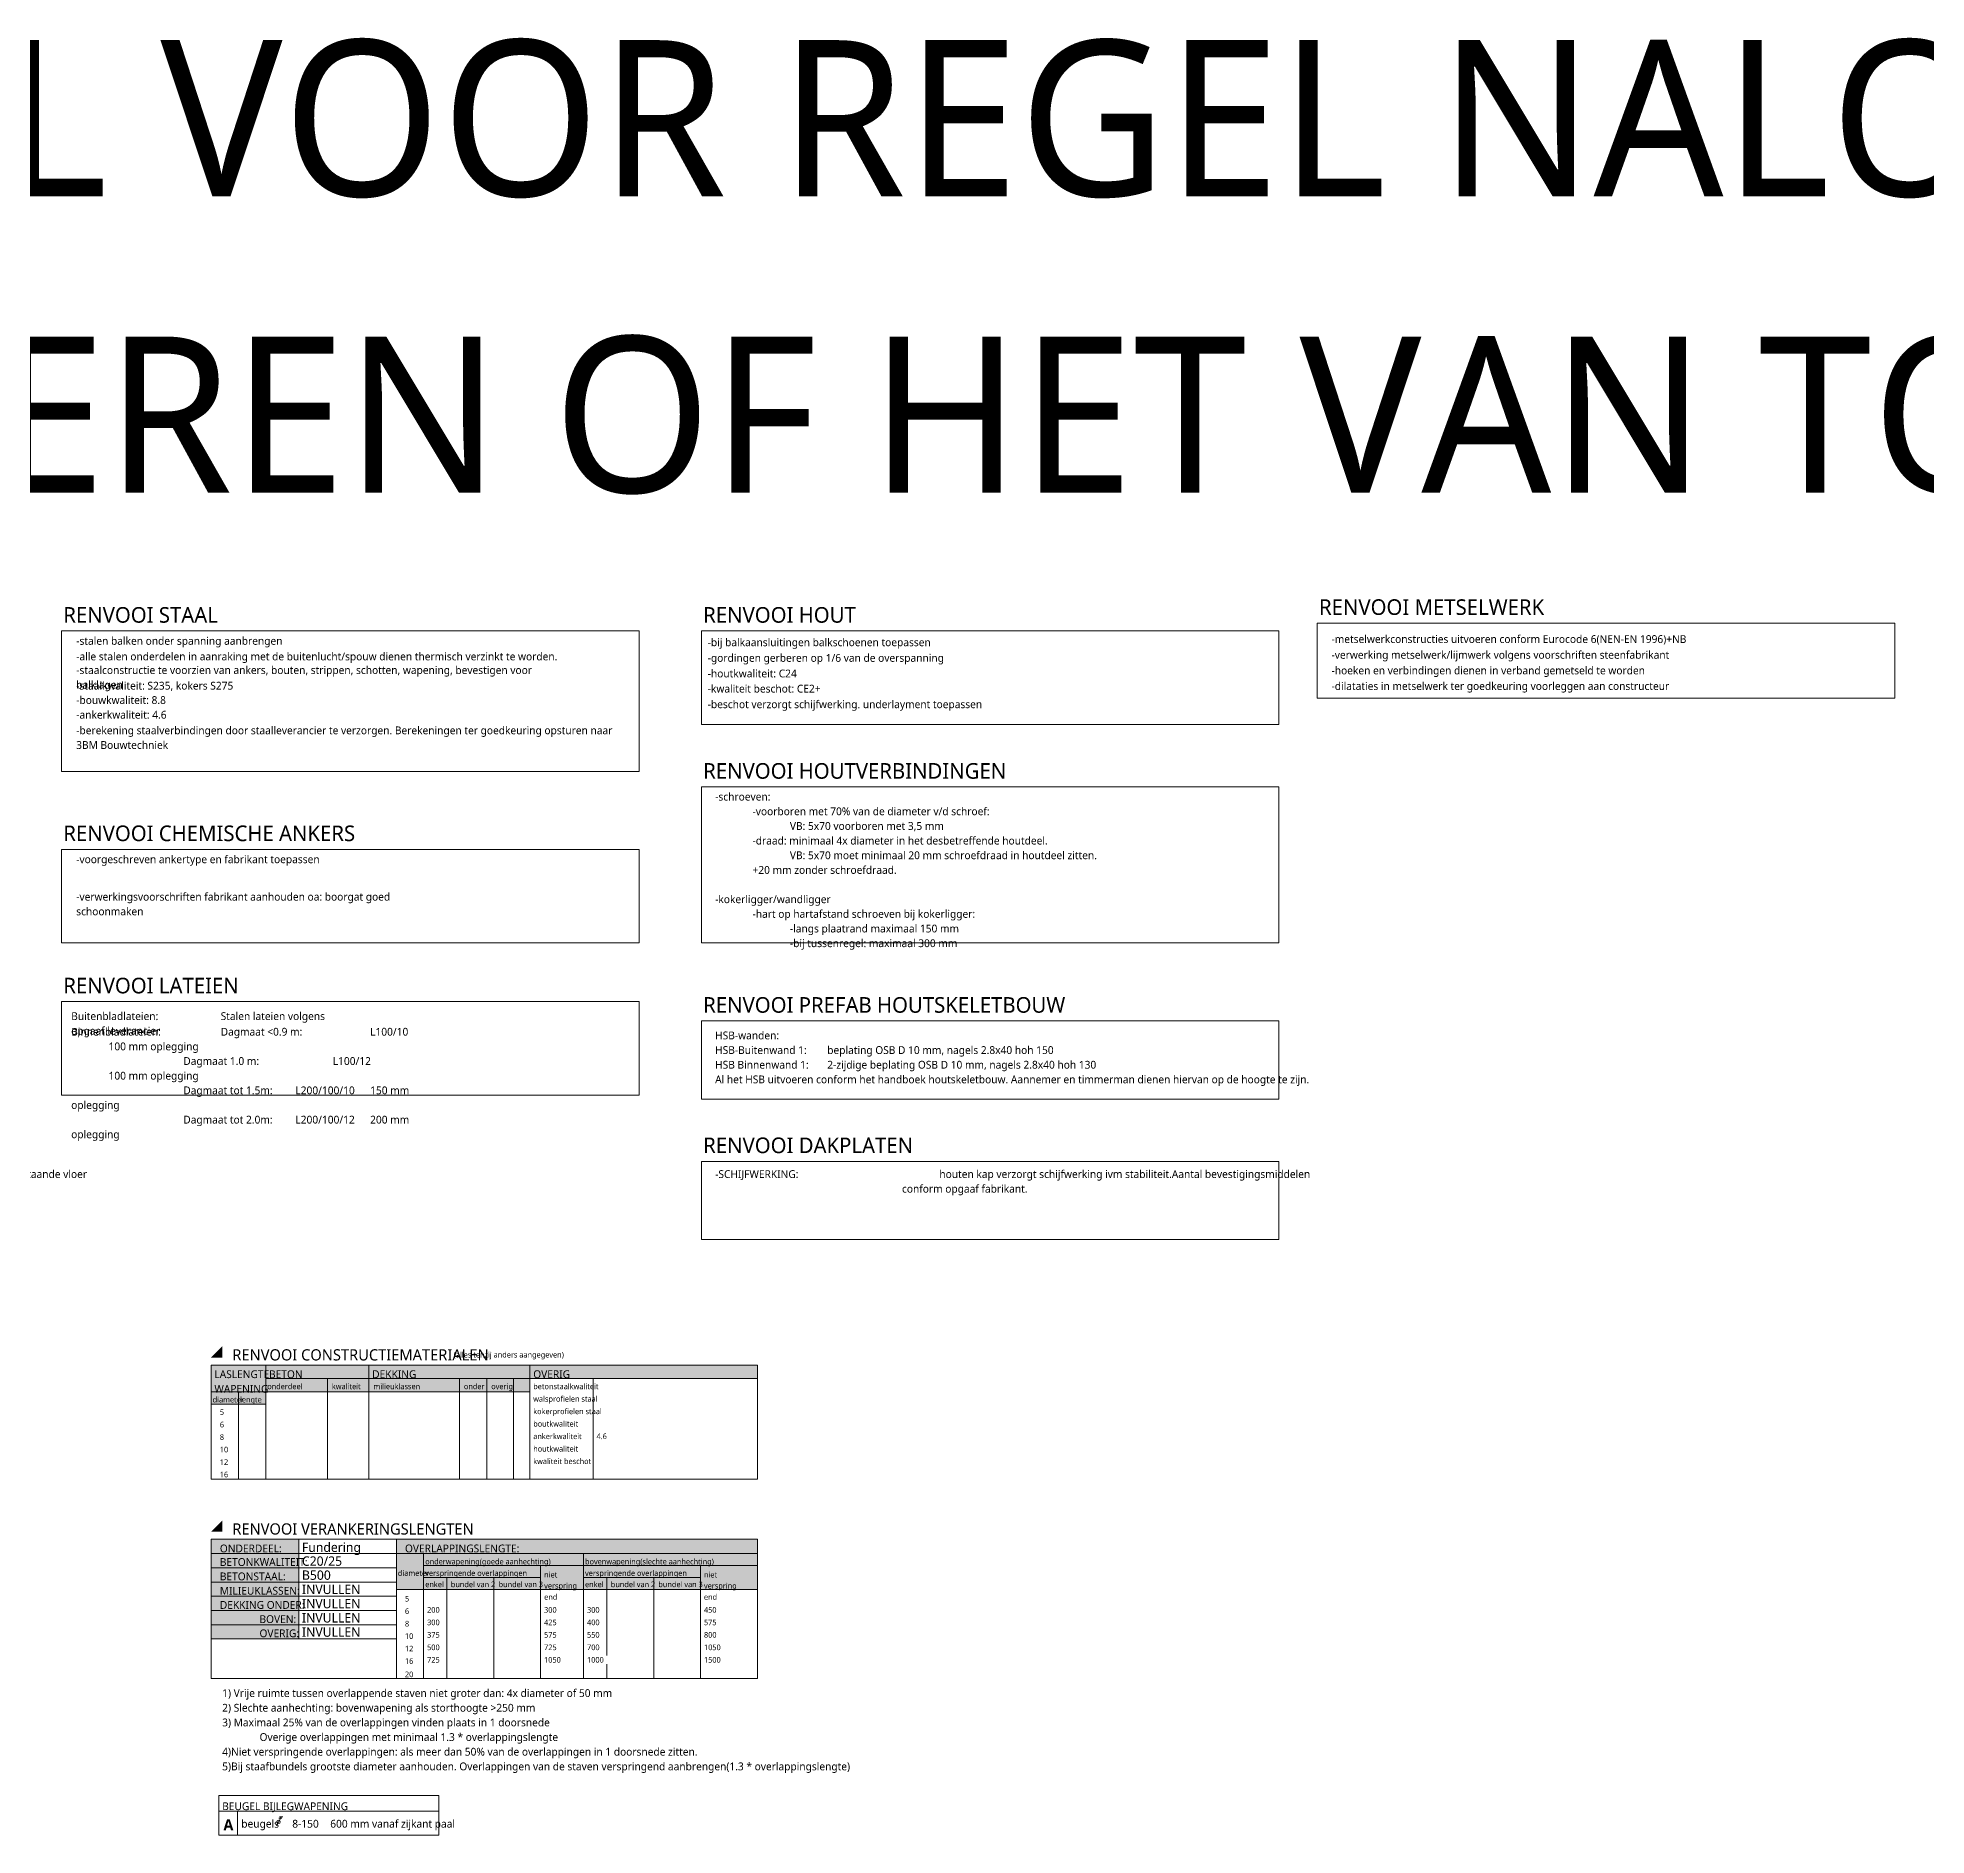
# Model space of a CAD drawing. Header units: millimetres. Extents: x 3415 to 42718, y 1442 to 14886.
# Drawn here: x 22361 to 34462, y 3365 to 14886 of the extents above; entities that cross this region are included whole.
import ezdxf

# ---------------------------------------------------------------- set-up
doc = ezdxf.new("R2010")
doc.units = ezdxf.units.MM
for name, color, linetype, lineweight in [('A-ANNO-NOTE', 131, 'Continuous', 18), ('A-DETL', 90, 'Continuous', 13), ('G-ANNO-TEXT', 231, 'Continuous', 13)]:
    doc.layers.add(name, color=color, linetype=linetype, lineweight=lineweight)
doc.styles.add('Segoe UI', font='segoeui.ttf', dxfattribs={"height": 100})
doc.styles.add('Segoe UI_1', font='segoeui.ttf', dxfattribs={"height": 50})
doc.styles.add('Segoe UI_4', font='segoeui.ttf', dxfattribs={"height": 36})
doc.styles.add('Segoe UI_6', font='segoeui.ttf', dxfattribs={"height": 60})
doc.styles.add('Segoe UI_7', font='segoeui.ttf', dxfattribs={"height": 1000})
doc.styles.add('Segoe UI_B_2', font='segoeui.ttf', dxfattribs={"height": 50})
doc.styles.add('Segoe UI_B_3', font='segoeui.ttf', dxfattribs={"height": 72})
doc.styles.add('Segoe UI_B_4', font='segoeui.ttf', dxfattribs={"height": 70})

# ---------------------------------------------------------------- blocks, each defined once
blk = doc.blocks.new('NLRS_28_GA_renvooi - 6 RENVOOI METSELWERK-5064072-M_28_01_constructierenvooi')
at = {"layer": 'A-ANNO-NOTE'}
for p, q in [((30560, 11134), (34260, 11134)), ((30560, 10654), (30560, 11134)), ((34260, 11134), (34260, 10654)), ((34260, 10654), (30560, 10654))]:
    blk.add_line(p, q, dxfattribs=at)
at = {"layer": 'A-ANNO-NOTE', "lineweight": 13, "insert": (30651, 11057), "char_height": 50, "width": 2813.92, "attachment_point": 1, "style": 'Segoe UI_1', "bg_fill": 3, "box_fill_scale": 1.25, "bg_fill_color": 9, "bg_fill_true_color": 13158600, "bg_fill_transparency": 0}
blk.add_mtext('-metselwerkconstructies uitvoeren conform Eurocode 6(NEN-EN 1996)+NB', dxfattribs=at)
at = {"layer": 'A-ANNO-NOTE', "lineweight": 13, "attachment_point": 1, "bg_fill": 3, "box_fill_scale": 1.25, "bg_fill_color": 9, "bg_fill_true_color": 13158600, "bg_fill_transparency": 0}
for s, insert, char_height, width, style in [('RENVOOI METSELWERK', (30571, 11287), 100, 1847.09, 'Segoe UI'), ('-verwerking metselwerk/lijmwerk volgens voorschriften steenfabrikant', (30651, 10956), 50, 2621.52, 'Segoe UI_1')]:
    blk.add_mtext(s, dxfattribs=dict(at, insert=insert, char_height=char_height, width=width, style=style))
at = {"layer": 'A-ANNO-NOTE', "lineweight": 13, "insert": (30651, 10856), "char_height": 50, "width": 2469.2, "attachment_point": 1, "style": 'Segoe UI_1', "bg_fill": 3, "box_fill_scale": 1.25, "bg_fill_color": 9, "bg_fill_true_color": 13158600, "bg_fill_transparency": 0}
blk.add_mtext('-hoeken en verbindingen dienen in verband gemetseld te worden', dxfattribs=at)
at = {"layer": 'A-ANNO-NOTE', "lineweight": 13, "insert": (30651, 10756), "char_height": 50, "width": 2639.16, "attachment_point": 1, "style": 'Segoe UI_1', "bg_fill": 3, "box_fill_scale": 1.25, "bg_fill_color": 9, "bg_fill_true_color": 13158600, "bg_fill_transparency": 0}
blk.add_mtext('-dilataties in metselwerk ter goedkeuring voorleggen aan constructeur', dxfattribs=at)
blk = doc.blocks.new('NLRS_28_GA_renvooi - 3 RENVOOI STAAL-5064073-M_28_01_constructierenvooi')
at = {"layer": 'A-ANNO-NOTE'}
for p, q in [((22514, 11084), (26214, 11084)), ((22514, 10184), (22514, 11084)), ((26214, 11084), (26214, 10184)), ((26214, 10184), (22514, 10184))]:
    blk.add_line(p, q, dxfattribs=at)
at = {"layer": 'A-ANNO-NOTE', "lineweight": 13, "insert": (22525, 11237), "char_height": 100, "width": 1281.1, "attachment_point": 1, "style": 'Segoe UI', "bg_fill": 3, "box_fill_scale": 1.25, "bg_fill_color": 9, "bg_fill_true_color": 13158600, "bg_fill_transparency": 0}
blk.add_mtext('RENVOOI STAAL', dxfattribs=at)
blk = doc.blocks.new('NLRS_28_GA_renvooi - 5 RENVOOI HOUT-5064076-M_28_01_constructierenvooi')
at = {"layer": 'A-ANNO-NOTE'}
for p, q in [((26614, 11084), (30314, 11084)), ((26614, 10484), (26614, 11084)), ((30314, 11084), (30314, 10484)), ((30314, 10484), (26614, 10484))]:
    blk.add_line(p, q, dxfattribs=at)
at = {"layer": 'A-ANNO-NOTE', "lineweight": 13, "insert": (26625, 11237), "char_height": 100, "width": 1257.05, "attachment_point": 1, "style": 'Segoe UI', "bg_fill": 3, "box_fill_scale": 1.25, "bg_fill_color": 9, "bg_fill_true_color": 13158600, "bg_fill_transparency": 0}
blk.add_mtext('RENVOOI HOUT', dxfattribs=at)
blk = doc.blocks.new('NLRS_28_GA_renvooi - 5 RENVOOI HOUTVERBINDINGEN-4098900-M_28_01_constructierenvooi')
at = {"layer": 'A-ANNO-NOTE'}
for p, q in [((26614, 10084), (30314, 10084)), ((26614, 9084), (26614, 10084)), ((30314, 10084), (30314, 9084)), ((30314, 9084), (26614, 9084))]:
    blk.add_line(p, q, dxfattribs=at)
at = {"layer": 'A-ANNO-NOTE', "lineweight": 13, "insert": (26625, 10237), "char_height": 100, "width": 2475.61, "attachment_point": 1, "style": 'Segoe UI', "bg_fill": 3, "box_fill_scale": 1.25, "bg_fill_color": 9, "bg_fill_true_color": 13158600, "bg_fill_transparency": 0}
blk.add_mtext('RENVOOI HOUTVERBINDINGEN', dxfattribs=at)
blk = doc.blocks.new('NLRS_28_GA_renvooi - 5 RENVOOI PREFAB HOUTSKELETBOUW-4098901-M_28_01_constructierenvooi')
at = {"layer": 'A-ANNO-NOTE'}
for p, q in [((26614, 8584), (30314, 8584)), ((26614, 8084), (26614, 8584)), ((30314, 8584), (30314, 8084)), ((30314, 8084), (26614, 8084))]:
    blk.add_line(p, q, dxfattribs=at)
at = {"layer": 'A-ANNO-NOTE', "lineweight": 13, "insert": (26625, 8737), "char_height": 100, "width": 2950.21, "attachment_point": 1, "style": 'Segoe UI', "bg_fill": 3, "box_fill_scale": 1.25, "bg_fill_color": 9, "bg_fill_true_color": 13158600, "bg_fill_transparency": 0}
blk.add_mtext('RENVOOI PREFAB HOUTSKELETBOUW', dxfattribs=at)
blk = doc.blocks.new('NLRS_28_GA_renvooi - 5 RENVOOI DAKPLATEN-4098902-M_28_01_constructierenvooi')
at = {"layer": 'A-ANNO-NOTE'}
for p, q in [((26614, 7684), (30314, 7684)), ((26614, 7184), (26614, 7684)), ((30314, 7684), (30314, 7184)), ((30314, 7184), (26614, 7184))]:
    blk.add_line(p, q, dxfattribs=at)
at = {"layer": 'A-ANNO-NOTE', "lineweight": 13, "insert": (26625, 7837), "char_height": 100, "width": 1728.44, "attachment_point": 1, "style": 'Segoe UI', "bg_fill": 3, "box_fill_scale": 1.25, "bg_fill_color": 9, "bg_fill_true_color": 13158600, "bg_fill_transparency": 0}
blk.add_mtext('RENVOOI DAKPLATEN', dxfattribs=at)
blk = doc.blocks.new('NLRS_28_GA_renvooi - 2 RENVOOI CHEMISCHE ANKERS-4098904-M_28_01_constructierenvooi')
at = {"layer": 'A-ANNO-NOTE'}
for p, q in [((22514, 9684), (26214, 9684)), ((22514, 9084), (22514, 9684)), ((26214, 9684), (26214, 9084)), ((26214, 9084), (22514, 9084))]:
    blk.add_line(p, q, dxfattribs=at)
at = {"layer": 'A-ANNO-NOTE', "lineweight": 13, "insert": (22525, 9837), "char_height": 100, "width": 2403.46, "attachment_point": 1, "style": 'Segoe UI', "bg_fill": 3, "box_fill_scale": 1.25, "bg_fill_color": 9, "bg_fill_true_color": 13158600, "bg_fill_transparency": 0}
blk.add_mtext('RENVOOI CHEMISCHE ANKERS', dxfattribs=at)
blk = doc.blocks.new('NLRS_28_GA_renvooi - 2 RENVOOI LATEIEN-4098905-M_28_01_constructierenvooi')
at = {"layer": 'A-ANNO-NOTE'}
for p, q in [((22514, 8708), (26214, 8708)), ((22514, 8108), (22514, 8708)), ((26214, 8708), (26214, 8108)), ((26214, 8108), (22514, 8108))]:
    blk.add_line(p, q, dxfattribs=at)
at = {"layer": 'A-ANNO-NOTE', "lineweight": 13, "insert": (22525, 8861), "char_height": 100, "width": 1430.21, "attachment_point": 1, "style": 'Segoe UI', "bg_fill": 3, "box_fill_scale": 1.25, "bg_fill_color": 9, "bg_fill_true_color": 13158600, "bg_fill_transparency": 0}
blk.add_mtext('RENVOOI LATEIEN', dxfattribs=at)
blk = doc.blocks.new('NLRS_28_LAB_renvooi_verankeringslengten_3BM - Type 1-4098958-M_28_01_constructierenvooi')
at = {"layer": 'A-ANNO-NOTE', "lineweight": 13}
blk.add_hatch(color=256, dxfattribs=at).paths.add_polyline_path([(23472, 5310), (23543, 5381), (23543, 5310)])
h = blk.add_hatch(color=256, dxfattribs=at)
h.paths.add_polyline_path([(24659, 4941), (24659, 5262), (26972, 5262), (26972, 4941)])
h.paths.add_polyline_path([(24034, 5262), (24034, 4941), (24034, 4623), (23472, 4623), (23472, 5092), (23472, 5262)])
at = {"layer": 'A-ANNO-NOTE'}
for p, q in [((24034, 5262), (23472, 5262)), ((23472, 5262), (23472, 5092)), ((23472, 5262), (26972, 5262)), ((24034, 4941), (24034, 5262)), ((26972, 5262), (24659, 5262)), ((24659, 5262), (24659, 4941)), ((24659, 4941), (24659, 5262)), ((26972, 4941), (26972, 5262)), ((26972, 5262), (26972, 4370)), ((23472, 5171), (26972, 5171)), ((23472, 4370), (23472, 5171)), ((23472, 5092), (23472, 4623)), ((24659, 4370), (24659, 5171)), ((24834, 4370), (24834, 5171)), ((24834, 5094), (26105, 5094)), ((25583, 4370), (25583, 5094)), ((25683, 5094), (26972, 5094)), ((25858, 4370), (25858, 5171)), ((26608, 4370), (26608, 5094)), ((23472, 5079), (24659, 5079)), ((23472, 4988), (24659, 4988)), ((24834, 5017), (25583, 5017)), ((24983, 4370), (24983, 5017)), ((25283, 4370), (25283, 5017)), ((25858, 5017), (26608, 5017)), ((26008, 4370), (26008, 5017)), ((26308, 4370), (26308, 5017)), ((23472, 4897), (24659, 4897)), ((24034, 4623), (24034, 4941)), ((24659, 4941), (26972, 4941)), ((23472, 4806), (24659, 4806)), ((23472, 4714), (24659, 4714)), ((23472, 4623), (24034, 4623)), ((23472, 4623), (24659, 4623)), ((26972, 4370), (23472, 4370))]:
    blk.add_line(p, q, dxfattribs=at)
at = {"layer": 'A-ANNO-NOTE', "lineweight": 13, "attachment_point": 1}
for s, insert, char_height, width, style in [('RENVOOI VERANKERINGSLENGTEN', (23608, 5364), 72, 2065.15, 'Segoe UI_B_3'), ('ONDERDEEL:', (23528, 5228), 50, 513.08, 'Segoe UI_B_2'), ('OVERLAPPINGSLENGTE:', (24714, 5228), 50, 966.84, 'Segoe UI_B_2'), ('BETONKWALITEIT:', (23528, 5141), 50, 743.97, 'Segoe UI_B_2'), ('onderwapening(goede aanhechting)', (24844, 5137), 36, 1035.78, 'Segoe UI_4'), ('bovenwapening(slechte aanhechting)', (25868, 5137), 36, 1061.43, 'Segoe UI_4'), ('BETONSTAAL:', (23528, 5049), 50, 562.78, 'Segoe UI_B_2'), ('diameter', (24669, 5063), 36, 253.33, 'Segoe UI_4'), ('verspringende overlappingen', (24844, 5063), 36, 836.96, 'Segoe UI_4'), ('enkel', (24844, 4991), 36, 152.32, 'Segoe UI_4'), ('bundel van 2', (25008, 4991), 36, 370.38, 'Segoe UI_4'), ('bundel van 3', (25314, 4991), 36, 370.38, 'Segoe UI_4'), ('verspring', (25606, 4982), 36, 266.16, 'Segoe UI_4'), ('niet ', (25606, 5053), 36, 126.67, 'Segoe UI_4'), ('verspringende overlappingen', (25868, 5063), 36, 836.96, 'Segoe UI_4'), ('enkel', (25868, 4991), 36, 152.32, 'Segoe UI_4'), ('bundel van 2', (26033, 4991), 36, 370.38, 'Segoe UI_4'), ('bundel van 3', (26338, 4991), 36, 370.38, 'Segoe UI_4'), ('verspring', (26630, 4982), 36, 266.16, 'Segoe UI_4'), ('niet ', (26630, 5053), 36, 126.67, 'Segoe UI_4'), ('MILIEUKLASSEN:', (23528, 4957), 50, 673.42, 'Segoe UI_B_2'), ('DEKKING ONDER:', (23528, 4866), 50, 713.5, 'Segoe UI_B_2'), ('5', (24714, 4899), 36, 35.27, 'Segoe UI_4'), ('end', (25606, 4910), 36, 109.03, 'Segoe UI_4'), ('end', (26630, 4910), 36, 109.03, 'Segoe UI_4'), ('BOVEN:', (23782, 4775), 50, 309.45, 'Segoe UI_B_2'), ('6', (24714, 4819), 36, 35.27, 'Segoe UI_4'), ('8', (24714, 4739), 36, 35.27, 'Segoe UI_4'), ('OVERIG:', (23782, 4684), 50, 331.9, 'Segoe UI_B_2'), ('10', (24714, 4659), 36, 70.55, 'Segoe UI_4'), ('12', (24714, 4579), 36, 70.55, 'Segoe UI_4'), ('16', (24714, 4499), 36, 70.55, 'Segoe UI_4'), ('20', (24714, 4414), 36, 70.55, 'Segoe UI_4')]:
    blk.add_mtext(s, dxfattribs=dict(at, insert=insert, char_height=char_height, width=width, style=style))
blk = doc.blocks.new('28_GA_symbool_wapening - Type 1-3658680-M_28_01_constructierenvooi')
at = {"layer": 'A-ANNO-NOTE'}
for p, q in [((23891, 3425), (23923, 3486)), ((23926, 3474), (23906, 3474)), ((23931, 3482), (23910, 3482))]:
    blk.add_line(p, q, dxfattribs=at)
blk.add_circle((23904, 3450), 10.8, dxfattribs=at)
blk = doc.blocks.new('NLRS_28_LAB_betonstempel - Type 1-4098956-M_28_01_constructierenvooi')
at = {"layer": 'A-ANNO-NOTE', "lineweight": 13}
for points in [[(23472, 6427), (23543, 6498), (23543, 6427)], [(26972, 6378), (26972, 6293), (25514, 6293), (25514, 6208), (23822, 6208), (23822, 6128), (23472, 6128), (23472, 6208), (23472, 6378)]]:
    blk.add_hatch(color=256, dxfattribs=at).paths.add_polyline_path(points)
at = {"layer": 'A-ANNO-NOTE'}
for p, q in [((26972, 6378), (23472, 6378)), ((23472, 6378), (23472, 6208)), ((23472, 6378), (26972, 6378)), ((23472, 5647), (23472, 6378)), ((23822, 5647), (23822, 6378)), ((23822, 6293), (26972, 6293)), ((24217, 5647), (24217, 6293)), ((24483, 5647), (24483, 6378)), ((25064, 5647), (25064, 6293)), ((25238, 5647), (25238, 6293)), ((25409, 5647), (25409, 6293)), ((25514, 5647), (25514, 6378)), ((25514, 6208), (25514, 6293)), ((25514, 6293), (26972, 6293)), ((25920, 5647), (25920, 6293)), ((26972, 6293), (26972, 6378)), ((26972, 6378), (26972, 5647)), ((23472, 6208), (23472, 6128)), ((23472, 6208), (25514, 6208)), ((23647, 5647), (23647, 6208)), ((23822, 6128), (23822, 6208)), ((23822, 6208), (25514, 6208)), ((23472, 6128), (23822, 6128)), ((23472, 6128), (23822, 6128)), ((26972, 5647), (23472, 5647))]:
    blk.add_line(p, q, dxfattribs=at)
at = {"layer": 'A-ANNO-NOTE', "lineweight": 13, "attachment_point": 1}
for s, insert, char_height, width, style in [('RENVOOI CONSTRUCTIEMATERIALEN', (23608, 6480), 72, 2190.21, 'Segoe UI_B_3'), ('(alles tenzij anders aangegeven)', (25026, 6463), 36, 907.51, 'Segoe UI_4'), ('LASLENGTE ', (23493, 6345), 50, 485.82, 'Segoe UI_B_2'), ('BETON', (23843, 6345), 50, 280.59, 'Segoe UI_B_2'), ('DEKKING', (24504, 6345), 50, 371.98, 'Segoe UI_B_2'), ('OVERIG', (25536, 6345), 50, 309.45, 'Segoe UI_B_2'), ('diameter', (23482, 6175), 36, 253.33, 'Segoe UI_4'), ('WAPENING', (23493, 6251), 50, 464.98, 'Segoe UI_B_2'), ('lengte', (23657, 6175), 36, 181.18, 'Segoe UI_4'), ('onderdeel', (23832, 6260), 36, 290.21, 'Segoe UI_4'), ('kwaliteit', (24246, 6260), 36, 237.3, 'Segoe UI_4'), ('milieuklassen', (24512, 6260), 36, 378.4, 'Segoe UI_4'), ('onder', (25092, 6260), 36, 168.35, 'Segoe UI_4'), ('overig', (25267, 6260), 36, 177.97, 'Segoe UI_4'), ('walsprofielen staal', (25536, 6180), 36, 524.3, 'Segoe UI_4'), ('betonstaalkwaliteit', (25536, 6260), 36, 535.53, 'Segoe UI_4'), ('5', (23528, 6095), 36, 35.27, 'Segoe UI_4'), ('kokerprofielen staal', (25536, 6100), 36, 559.58, 'Segoe UI_4'), ('6', (23528, 6015), 36, 35.27, 'Segoe UI_4'), ('8', (23528, 5935), 36, 35.27, 'Segoe UI_4'), ('ankerkwaliteit', (25536, 5940), 36, 394.43, 'Segoe UI_4'), ('boutkwaliteit', (25536, 6020), 36, 371.98, 'Segoe UI_4'), ('10', (23528, 5855), 36, 70.55, 'Segoe UI_4'), ('houtkwaliteit ', (25536, 5860), 36, 388.02, 'Segoe UI_4'), ('12', (23528, 5775), 36, 70.55, 'Segoe UI_4'), ('16', (23528, 5695), 36, 70.55, 'Segoe UI_4'), ('kwaliteit beschot', (25536, 5780), 36, 479.41, 'Segoe UI_4')]:
    blk.add_mtext(s, dxfattribs=dict(at, insert=insert, char_height=char_height, width=width, style=style))

msp = doc.modelspace()

# ---------------------------------------------------------------- linework, layer by layer
at = {"layer": 'A-DETL', "lineweight": 18}
for p, q in [((23521.6, 3619.8), (24931.6, 3619.8)), ((23521.6, 3364.8), (23521.6, 3619.8)), ((23521.6, 3519.8), (24931.6, 3519.8)), ((23641.6, 3519.8), (23641.6, 3364.8)), ((24931.6, 3619.8), (24931.6, 3364.8)), ((23521.6, 3364.8), (24931.6, 3364.8))]:
    msp.add_line(p, q, dxfattribs=at)

# ---------------------------------------------------------------- block references
at = {"layer": 'A-ANNO-NOTE', "lineweight": 13}
for name in ['NLRS_28_GA_renvooi - 3 RENVOOI STAAL-5064073-M_28_01_constructierenvooi', 'NLRS_28_GA_renvooi - 5 RENVOOI HOUT-5064076-M_28_01_constructierenvooi', 'NLRS_28_GA_renvooi - 6 RENVOOI METSELWERK-5064072-M_28_01_constructierenvooi', 'NLRS_28_GA_renvooi - 2 RENVOOI CHEMISCHE ANKERS-4098904-M_28_01_constructierenvooi', 'NLRS_28_GA_renvooi - 2 RENVOOI LATEIEN-4098905-M_28_01_constructierenvooi', 'NLRS_28_GA_renvooi - 5 RENVOOI PREFAB HOUTSKELETBOUW-4098901-M_28_01_constructierenvooi', 'NLRS_28_LAB_betonstempel - Type 1-4098956-M_28_01_constructierenvooi', 'NLRS_28_LAB_renvooi_verankeringslengten_3BM - Type 1-4098958-M_28_01_constructierenvooi']:
    msp.add_blockref(name, (0, 0), dxfattribs=at)
at = {"layer": 'A-ANNO-NOTE'}
msp.add_blockref('28_GA_symbool_wapening - Type 1-3658680-M_28_01_constructierenvooi', (0, 0), dxfattribs=at)

# ---------------------------------------------------------------- texts
at = {"layer": 'A-ANNO-NOTE', "lineweight": 13, "char_height": 60, "attachment_point": 1, "style": 'Segoe UI_6'}
for s, insert, width in [('Fundering', (24054.2, 5240.7), 458.565), ('C20/25', (24054.2, 5152.1), 328.692), ('INVULLEN', (24054.2, 4970.8), 463.375), ('B500', (24054.2, 5062.1), 227.679), ('INVULLEN', (24054.2, 4879.6), 463.375), ('INVULLEN', (24054.2, 4788.3), 463.375), ('INVULLEN', (24054.2, 4697.1), 463.375)]:
    msp.add_mtext(s, dxfattribs=dict(at, insert=insert, width=width))
at = {"layer": 'G-ANNO-TEXT', "color": 7, "attachment_point": 1}
for s, insert, char_height, width, style in [('LET OP: REGEL VOOR REGEL NALOPEN', (13957, 14871), 1000, 29595.096, 'Segoe UI_7'), ('EN CONTROLEREN OF HET VAN TOEPASSING IS', (13957, 12971.3), 1000, 36829.524, 'Segoe UI_7'), ('-schroeven:', (26701.6, 10046.9), 50, 429.704, 'Segoe UI_1'), ('^I', (26701.6, 9953), 50, 290.211, 'Segoe UI_1'), ('-voorboren met 70% van de diameter v/d schroef:', (26941, 9953), 50, 1875.949, 'Segoe UI_1'), ('^I^I', (26701.6, 9859), 50, 580.422, 'Segoe UI_1'), ('VB: 5x70 voorboren met 3,5 mm', (27180.5, 9859), 50, 1212.151, 'Segoe UI_1'), ('^I', (26701.6, 9765.1), 50, 290.211, 'Segoe UI_1'), ('-draad: minimaal 4x diameter in het desbetreffende houtdeel.', (26941, 9765.1), 50, 2312.067, 'Segoe UI_1'), ('^I^I', (26701.6, 9671.2), 50, 580.422, 'Segoe UI_1'), ('^I', (26701.6, 9577.3), 50, 290.211, 'Segoe UI_1'), ('+20 mm zonder schroefdraad.', (26941, 9577.3), 50, 1135.189, 'Segoe UI_1'), ('VB: 5x70 moet minimaal 20 mm schroefdraad in houtdeel zitten.', (27180.5, 9671.2), 50, 2414.683, 'Segoe UI_1'), ('-kokerligger/wandligger', (26701.6, 9389.4), 50, 905.907, 'Segoe UI_1'), ('^I', (26701.6, 9295.5), 50, 290.211, 'Segoe UI_1'), ('^I^I', (26701.6, 9201.6), 50, 580.422, 'Segoe UI_1'), ('-hart op hartafstand schroeven bij kokerligger:', (26941, 9295.5), 50, 1736.455, 'Segoe UI_1'), ('-langs plaatrand maximaal 150 mm', (27180.5, 9201.6), 50, 1327.594, 'Segoe UI_1'), ('^I^I', (26701.6, 9107.6), 50, 580.422, 'Segoe UI_1'), ('-bij tussenregel: maximaal 300 mm', (27180.5, 9107.6), 50, 1313.164, 'Segoe UI_1'), ('^I^I', (26701.6, 9013.7), 50, 580.422, 'Segoe UI_1'), ('^I^I^I', (22575.5, 7976.6), 50, 870.633, 'Segoe UI_1'), ('oplegging', (22575.5, 7882.6), 50, 383.207, 'Segoe UI_1'), ('Dagmaat tot 2.0m:', (23293.8, 7976.6), 50, 699.072, 'Segoe UI_1'), ('^I', (23870.6, 7976.6), 50, 171.561, 'Segoe UI_1'), ('L200/100/12', (24012.1, 7976.6), 50, 479.409, 'Segoe UI_1'), ('^I', (24407.7, 7976.6), 50, 101.013, 'Segoe UI_1'), ('200 mm ', (24491, 7976.6), 50, 335.105, 'Segoe UI_1'), ('1) Voldoende onderstempeling plaatsen, lichtelijk op spanning brengen,  onderslagbalk op vloer, eea afhankelijk van bestaande vloer', (18608.8, 7627.6), 50, 4983.289, 'Segoe UI_1'), ('-SCHIJFWERKING:', (26701.6, 7627.6), 50, 673.418, 'Segoe UI_1'), ('^I^I^I^I', (27257.2, 7627.6), 50, 1067.848, 'Segoe UI_1'), ('houten kap verzorgt schijfwerking ivm stabiliteit.Aantal bevestigingsmiddelen', (28138.3, 7627.6), 50, 2897.299, 'Segoe UI_1'), ('^I^I^I^I^I', (26701.6, 7533.7), 50, 1451.054, 'Segoe UI_1'), ('conform opgaaf fabrikant.', (27898.8, 7533.7), 50, 976.455, 'Segoe UI_1'), ('1) Vrije ruimte tussen overlappende staven niet groter dan: 4x diameter of 50 mm', (23543, 4300.8), 50, 3064.05, 'Segoe UI_1'), ('3) Maximaal 25% van de overlappingen vinden plaats in 1 doorsnede', (23543, 4112.9), 50, 2589.451, 'Segoe UI_1'), ('2) Slechte aanhechting: bovenwapening als storthoogte >250 mm', (23543, 4206.9), 50, 2475.611, 'Segoe UI_1'), ('^I', (23543, 4019), 50, 290.211, 'Segoe UI_1'), ('Overige overlappingen met minimaal 1.3 * overlappingslengte', (23782.4, 4019), 50, 2332.911, 'Segoe UI_1'), ('4)Niet verspringende overlappingen: als meer dan 50% van de overlappingen in 1 doorsnede zitten.', (23543, 3925.1), 50, 3737.467, 'Segoe UI_1'), ('5)Bij staafbundels grootste diameter aanhouden. Overlappingen van de staven verspringend aanbrengen(1.3 * overlappingslengte)', (23543, 3831.1), 50, 4890.294, 'Segoe UI_1'), ('\\fSegoe UI|b1|i0|c0|p34|;A', (23551.4, 3466.8), 70, 84.979, 'Segoe UI_B_4')]:
    msp.add_mtext(s, dxfattribs=dict(at, insert=insert, char_height=char_height, width=width, style=style))
at = {"layer": 'G-ANNO-TEXT', "color": 39, "char_height": 50, "attachment_point": 1}
for s, insert, width, style in [('BEUGEL BIJLEGWAPENING', (23543, 3575.7), 1067.848, 'Segoe UI_B_2'), ('beugels     8-150', (23665.5, 3463.5), 633.333, 'Segoe UI_1'), ('600 mm vanaf zijkant paal', (24235.5, 3463.5), 984.472, 'Segoe UI_1')]:
    msp.add_mtext(s, dxfattribs=dict(at, insert=insert, width=width, style=style))

# ---------------------------------------------------------------- next in the draw order: block references
at = {"layer": 'A-ANNO-NOTE', "lineweight": 13}
for name in ['NLRS_28_GA_renvooi - 5 RENVOOI HOUTVERBINDINGEN-4098900-M_28_01_constructierenvooi', 'NLRS_28_GA_renvooi - 5 RENVOOI DAKPLATEN-4098902-M_28_01_constructierenvooi']:
    msp.add_blockref(name, (0, 0), dxfattribs=at)

# ---------------------------------------------------------------- next in the draw order: texts
at = {"layer": 'A-ANNO-NOTE', "lineweight": 13, "char_height": 36, "attachment_point": 1, "style": 'Segoe UI_4', "bg_fill": 3, "box_fill_scale": 1.25, "bg_fill_color": 9, "bg_fill_true_color": 13158600, "bg_fill_transparency": 0}
for s, insert, width in [('4.6', (25941.6, 5940.1), 84.979), ('200', (24856.1, 4827.2), 105.823), ('300', (25605.5, 4827.2), 105.823), ('300', (25880.7, 4827.2), 105.823), ('450', (26630.1, 4827.2), 105.823)]:
    msp.add_mtext(s, dxfattribs=dict(at, insert=insert, width=width))
at = {"layer": 'G-ANNO-TEXT', "color": 7, "char_height": 50, "attachment_point": 1}
for s, insert, width, style in [('-stalen balken onder spanning aanbrengen', (22607.6, 11045.5), 1612.995, 'Segoe UI_1'), ('-alle stalen onderdelen in aanraking met de buitenlucht/spouw dienen thermisch verzinkt te worden.', (22607.6, 10945.8), 3772.741, 'Segoe UI_1'), ('-staalconstructie te voorzien van ankers, bouten, strippen, schotten, wapening, bevestigen voor ', (22607.6, 10858.3), 3570.716, 'Segoe UI_1'), ('-staalkwaliteit: S235, kokers S275', (22607.6, 10758.3), 1234.599, 'Segoe UI_1'), ('-bouwkwaliteit: 8.8', (22607.6, 10666), 705.485, 'Segoe UI_1'), ('balklagen ', (22607.6, 10764.4), 386.413, 'Segoe UI_1'), ('-ankerkwaliteit: 4.6', (22607.6, 10572), 703.882, 'Segoe UI_1'), ('-berekening staalverbindingen door staalleverancier te verzorgen. Berekeningen ter goedkeuring opsturen naar ', (22607.6, 10472), 4192.826, 'Segoe UI_1'), ('3BM Bouwtechniek', (22607.6, 10378.1), 718.312, 'Segoe UI_1'), ('-voorgeschreven ankertype en fabrikant toepassen', (22607.6, 9645.5), 1898.396, 'Segoe UI_1'), ('-verwerkingsvoorschriften fabrikant aanhouden oa: boorgat goed ', (22607.6, 9405.5), 2470.801, 'Segoe UI_1'), ('schoonmaken', (22607.6, 9311.6), 521.097, 'Segoe UI_1'), ('Buitenbladlateien:', (22575.5, 8640.1), 671.814, 'Segoe UI_1'), ('^I^I', (23129.8, 8640.1), 489.029, 'Segoe UI_1'), ('Stalen lateien volgens ', (23533.3, 8640.1), 843.375, 'Segoe UI_1'), ('opgaaf leverancier', (22575.5, 8546.2), 691.055, 'Segoe UI_1'), ('Binnenbladlateien:', (22575.5, 8540.1), 691.055, 'Segoe UI_1'), ('^I^I', (23145.6, 8540.1), 469.789, 'Segoe UI_1'), ('Dagmaat <0.9 m:', (23533.3, 8540.1), 649.367, 'Segoe UI_1'), ('^I^I', (24069, 8540.1), 511.477, 'Segoe UI_1'), ('L100/10', (24491, 8540.1), 306.245, 'Segoe UI_1'), ('^I', (24743.7, 8540.1), 274.177, 'Segoe UI_1'), ('HSB-wanden:', (26701.6, 8516.5), 540.337, 'Segoe UI_B_2'), ('^I', (22575.5, 8446.2), 290.211, 'Segoe UI_1'), ('^I^I^I', (22575.5, 8352.3), 870.633, 'Segoe UI_1'), ('100 mm oplegging', (22814.9, 8446.2), 718.312, 'Segoe UI_1'), ('Dagmaat 1.0 m:', (23293.8, 8352.3), 591.645, 'Segoe UI_1'), ('^I^I', (23782, 8352.3), 569.198, 'Segoe UI_1'), ('L100/12', (24251.6, 8352.3), 306.245, 'Segoe UI_1'), ('^I', (24504.3, 8352.3), 274.177, 'Segoe UI_1'), ('HSB-Buitenwand 1:', (26701.6, 8422.6), 716.709, 'Segoe UI_1'), ('^I', (27292.9, 8422.6), 153.924, 'Segoe UI_1'), ('beplating OSB D 10 mm, nagels 2.8x40 hoh 150', (27419.9, 8422.6), 1792.573, 'Segoe UI_1'), ('^I', (22575.5, 8258.3), 290.211, 'Segoe UI_1'), ('100 mm oplegging', (22814.9, 8258.3), 718.312, 'Segoe UI_1'), ('Al het HSB uitvoeren conform het handboek houtskeletbouw. Aannemer en timmerman dienen hiervan op de hoogte te zijn.', (26701.6, 8234.7), 4675.441, 'Segoe UI_1'), ('HSB Binnenwand 1:', (26701.6, 8328.6), 726.329, 'Segoe UI_1'), ('^I', (27300.9, 8328.6), 144.304, 'Segoe UI_1'), ('2-zijdige beplating OSB D 10 mm, nagels 2.8x40 hoh 130 ', (27419.9, 8328.6), 2166.16, 'Segoe UI_1'), ('^I^I^I', (22575.5, 8164.4), 870.633, 'Segoe UI_1'), ('Dagmaat tot 1.5m:', (23293.8, 8164.4), 699.072, 'Segoe UI_1'), ('^I', (23870.6, 8164.4), 171.561, 'Segoe UI_1'), ('L200/100/10', (24012.1, 8164.4), 479.409, 'Segoe UI_1'), ('^I', (24407.7, 8164.4), 101.013, 'Segoe UI_1'), ('150 mm ', (24491, 8164.4), 335.105, 'Segoe UI_1'), ('oplegging', (22575.5, 8070.5), 383.207, 'Segoe UI_1')]:
    msp.add_mtext(s, dxfattribs=dict(at, insert=insert, width=width, style=style))
at = {"layer": 'G-ANNO-TEXT', "color": 39, "char_height": 50, "attachment_point": 1, "style": 'Segoe UI_1'}
for s, insert, width in [('-bij balkaansluitingen balkschoenen toepassen', (26653.8, 11036.4), 1746.075), ('-gordingen gerberen op 1/6 van de overspanning', (26653.8, 10936.4), 1866.329), ('-houtkwaliteit: C24', (26653.8, 10836.4), 707.088), ('-kwaliteit beschot: CE2+', (26653.8, 10739.2), 905.907), ('-beschot verzorgt schijfwerking. underlayment toepassen', (26653.8, 10639.2), 2138.902)]:
    msp.add_mtext(s, dxfattribs=dict(at, insert=insert, width=width))

# ---------------------------------------------------------------- next in the draw order: texts
at = {"layer": 'A-ANNO-NOTE', "lineweight": 13, "char_height": 36, "width": 105.823, "attachment_point": 1, "style": 'Segoe UI_4', "bg_fill": 3, "box_fill_scale": 1.25, "bg_fill_color": 9, "bg_fill_true_color": 13158600, "bg_fill_transparency": 0}
for s, insert in [('300', (24856.1, 4747.2)), ('425', (25605.5, 4747.2)), ('400', (25880.7, 4747.2)), ('575', (26630.1, 4747.2))]:
    msp.add_mtext(s, dxfattribs=dict(at, insert=insert))

# ---------------------------------------------------------------- next in the draw order: texts
for s, insert in [('375', (24856.1, 4667.2)), ('575', (25605.5, 4667.2)), ('550', (25880.7, 4667.2)), ('800', (26630.1, 4667.2))]:
    msp.add_mtext(s, dxfattribs=dict(at, insert=insert))

# ---------------------------------------------------------------- next in the draw order: texts
at = {"layer": 'A-ANNO-NOTE', "lineweight": 13, "char_height": 36, "attachment_point": 1, "style": 'Segoe UI_4', "bg_fill": 3, "box_fill_scale": 1.25, "bg_fill_color": 9, "bg_fill_true_color": 13158600, "bg_fill_transparency": 0}
for s, insert, width in [('500', (24856.1, 4587.2), 105.823), ('725', (25605.5, 4587.2), 105.823), ('700', (25880.7, 4587.2), 105.823), ('1050', (26630.1, 4587.2), 141.097)]:
    msp.add_mtext(s, dxfattribs=dict(at, insert=insert, width=width))

# ---------------------------------------------------------------- next in the draw order: texts
for s, insert, width in [('725', (24856.1, 4507.2), 105.823), ('1050', (25605.5, 4507.2), 141.097), ('1000', (25880.7, 4507.2), 141.097), ('1500', (26630.1, 4507.2), 141.097)]:
    msp.add_mtext(s, dxfattribs=dict(at, insert=insert, width=width))

doc.saveas('drawing.dxf')
